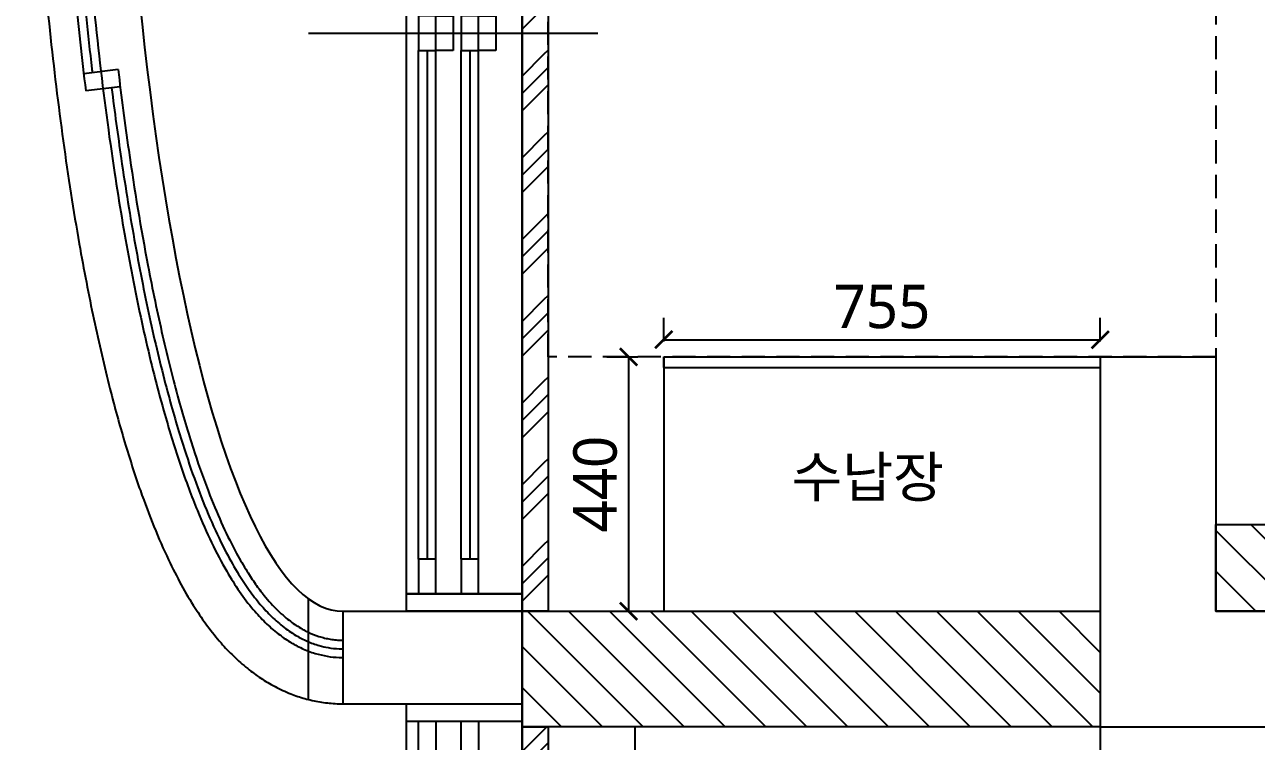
# Model space of a CAD drawing. Header units: inches. Extents: x 47110 to 276445, y 19043 to 183074.
# Drawn here: x 135817 to 137948, y 132114 to 133354 of the extents above; entities that cross this region are included whole.
import ezdxf

# ---------------------------------------------------------------- set-up
doc = ezdxf.new("R2010")
doc.units = ezdxf.units.IN
doc.header["$LTSCALE"] = 50
doc.header["$MEASUREMENT"] = 0
doc.header["$PDSIZE"] = 700.071425
doc.linetypes.add('DH-HID2', pattern=[1.2, 0.8, -0.4])
for name, color, linetype in [('04_FUR', 6, 'Continuous'), ('3.기호.계단선', 30, 'Continuous'), ('FU-FURM', 251, 'DH-HID2'), ('WAL NEW', 3, 'Continuous'), ('도면층2', 2, 'Continuous'), ('도면층4', 4, 'Continuous'), ('도면층5', 5, 'Continuous')]:
    doc.layers.add(name, color=color, linetype=linetype)
doc.layers.add('DIM', color=7, linetype='Continuous', lineweight=15)
doc.layers.add('text', color=7, linetype='Continuous', lineweight=0)
doc.styles.add('N 맑은고딕', font='malgun.ttf')
doc.dimstyles.new('JJ IN 30', dxfattribs={"dimscale": 30, "dimtxt": 2.5, "dimasz": 1, "dimexe": 1.25, "dimexo": 1.5, "dimtad": 1, "dimdec": 6, "dimlunit": 6, "dimtxsty": 'N 맑은고딕', "dimblk": 'ARCHTICK', "dimcen": 2.5, "dimclrd": 256, "dimclre": 256, "dimclrt": 256, "dimadec": 0, "dimazin": 0, "dimtfac": 1, "dimtdec": 6, "dimtix": 1, "dimtmove": 0, "dimatfit": 3, "dimldrblk": 'ARCHTICK', "dimfxl": 1, "dimarcsym": 0})

# ---------------------------------------------------------------- blocks, each defined once
blk = doc.blocks.new('fffsere')
at = {"layer": '도면층2'}
for p, q in [((53146.1, 24648.7), (53146.1, 24008.7)), ((53146.1, 24648.7), (53346.1, 24648.7)), ((53146.1, 24648.7), (53346.1, 24648.7)), ((53346.1, 24648.7), (53346.1, 24208.7)), ((51836.1, 24208.7), (52146.1, 24208.7)), ((51836.1, 24208.7), (51836.1, 24048.7)), ((52146.1, 24208.7), (52146.1, 24048.7)), ((53346.1, 24208.7), (55346.1, 24208.7)), ((51836.1, 24048.7), (52146.1, 24048.7)), ((53146.1, 24008.7), (55346.1, 24008.7))]:
    blk.add_line(p, q, dxfattribs=at)
at = {"layer": '도면층4'}
for p, q in [((51946.1, 24208.7), (51946.1, 27938.7)), ((52146.1, 27938.7), (52146.1, 24208.7)), ((51776.9, 25208.7), (52276.9, 25208.7)), ((51981.9, 25178.7), (51981.9, 24298.7)), ((52055.7, 25178.7), (52055.7, 24298.7)), ((51447.4, 25146), (51387.8, 25138.8)), ((51451, 25116.3), (51391.4, 25109)), ((51776.1, 24230.9), (51776.1, 24056.2)), ((52146.1, 24238.7), (51946.1, 24238.7)), ((51946.1, 24238.7), (52146.1, 24238.7)), ((51836.1, 24208.7), (51836.1, 24048.7)), ((52146.1, 24208.7), (51946.1, 24208.7)), ((51946.1, 24208.7), (52146.1, 24208.7)), ((51946.1, 22258.7), (51946.1, 24048.7)), ((51946.1, 24048.7), (52146.1, 24048.7)), ((52146.1, 24048.7), (52146.1, 22258.7)), ((51946.1, 24018.7), (52146.1, 24018.7))]:
    blk.add_line(p, q, dxfattribs=at)
for points in [[(51996.9, 25238.7), (51966.9, 25238.7), (51966.9, 25178.7), (51996.9, 25178.7)], [(52026.9, 25178.7), (51996.9, 25178.7), (51996.9, 25238.7), (52026.9, 25238.7)], [(52070.7, 25238.7), (52040.7, 25238.7), (52040.7, 25178.7), (52070.7, 25178.7)], [(52100.7, 25178.7), (52070.7, 25178.7), (52070.7, 25238.7), (52100.7, 25238.7)], [(51996.9, 24298.7), (51966.9, 24298.7), (51966.9, 24238.7), (51996.9, 24238.7)], [(52070.7, 24298.7), (52040.7, 24298.7), (52040.7, 24238.7), (52070.7, 24238.7)], [(51996.9, 23958.7), (51966.9, 23958.7), (51966.9, 24018.7), (51996.9, 24018.7)], [(52070.7, 23958.7), (52040.7, 23958.7), (52040.7, 24018.7), (52070.7, 24018.7)]]:
    blk.add_lwpolyline(points, close=True, dxfattribs=at)
blk.add_ellipse((51836.1, 26073.7), major_axis=(0, -1865), ratio=0.209115, start_param=3.141593, end_param=6.283185, dxfattribs=at)
for points, knots in [([(51836.1, 28098.7), (51825.8, 28098.7), (51815.5, 28098), (51795.2, 28095.4), (51785.3, 28093.5), (51765.9, 28088.5), (51756.5, 28085.5), (51738.4, 28078.6), (51729.7, 28074.6), (51713.1, 28066.1), (51705.2, 28061.5), (51690, 28051.8), (51682.8, 28046.6), (51669, 28036), (51662.4, 28030.4), (51649.9, 28019.1), (51643.8, 28013.2), (51632.3, 28001.2), (51626.7, 27995.1), (51616.1, 27982.5), (51610.9, 27976.1), (51598.2, 27959.5), (51591, 27949.2), (51577, 27927.9), (51570.3, 27917), (51557.3, 27894.4), (51551.1, 27882.8), (51538.9, 27858.9), (51533, 27846.6), (51521.5, 27821.3), (51516, 27808.3), (51502.2, 27774.6), (51494.1, 27753.4), (51478.5, 27709.2), (51471, 27686.3), (51456.4, 27638.7), (51449.3, 27614), (51435.5, 27563), (51428.9, 27536.6), (51416, 27482.3), (51409.8, 27454.3), (51394.7, 27382.2), (51386.1, 27337.2), (51370, 27243.9), (51362.4, 27195.6), (51348.2, 27096.1), (51341.6, 27044.9), (51329.5, 26940), (51324, 26886.2), (51314.1, 26776.7), (51309.6, 26720.9), (51301.9, 26607.6), (51298.6, 26550.1), (51291.6, 26403), (51288.8, 26312.7), (51285.8, 26130.9), (51285.7, 26039.6), (51288.2, 25857.7), (51290.8, 25767.1), (51298.8, 25588.7), (51304.1, 25500.7), (51316, 25346.3), (51322.2, 25279), (51336.1, 25147.9), (51343.8, 25084.2), (51360.8, 24961), (51370.1, 24901.6), (51388.1, 24799.6), (51396.5, 24756), (51414.2, 24672.4), (51423.5, 24632.2), (51441.4, 24562), (51449.8, 24531.3), (51467.3, 24472.5), (51476.4, 24444.4), (51493.4, 24395.9), (51501.3, 24375.1), (51517.5, 24335.2), (51525.9, 24316), (51541.7, 24282.8), (51549, 24268.4), (51564.2, 24240.7), (51572.1, 24227.3), (51587.2, 24203.7), (51594.3, 24193.3), (51609.3, 24173.1), (51617.1, 24163.4), (51632.4, 24146), (51639.6, 24138.3), (51654.9, 24123.5), (51663, 24116.3), (51678.7, 24103.8), (51686.1, 24098.3), (51701.9, 24087.8), (51710.1, 24082.9), (51727.4, 24073.8), (51736.5, 24069.6), (51753.9, 24062.8), (51762, 24060.1), (51778.7, 24055.4), (51787.3, 24053.5), (51804.8, 24050.5), (51813.7, 24049.5), (51827.1, 24048.8), (51831.6, 24048.7), (51836.1, 24048.7)], [3.141593, 3.141593, 3.141593, 3.141593, 3.168318, 3.168318, 3.195044, 3.195044, 3.221769, 3.221769, 3.248494, 3.248494, 3.27522, 3.27522, 3.301945, 3.301945, 3.328671, 3.328671, 3.355396, 3.355396, 3.382122, 3.382122, 3.408847, 3.408847, 3.449894, 3.449894, 3.49094, 3.49094, 3.531987, 3.531987, 3.573034, 3.573034, 3.61408, 3.61408, 3.676622, 3.676622, 3.739165, 3.739165, 3.801707, 3.801707, 3.864249, 3.864249, 3.926792, 3.926792, 4.020706, 4.020706, 4.114621, 4.114621, 4.208536, 4.208536, 4.30245, 4.30245, 4.396365, 4.396365, 4.49028, 4.49028, 4.634291, 4.634291, 4.778302, 4.778302, 4.922313, 4.922313, 5.066325, 5.066325, 5.181637, 5.181637, 5.296949, 5.296949, 5.41226, 5.41226, 5.503569, 5.503569, 5.594878, 5.594878, 5.670836, 5.670836, 5.746794, 5.746794, 5.807886, 5.807886, 5.868978, 5.868978, 5.918382, 5.918382, 5.967786, 5.967786, 6.008559, 6.008559, 6.049333, 6.049333, 6.083253, 6.083253, 6.117174, 6.117174, 6.145316, 6.145316, 6.173458, 6.173458, 6.2016, 6.2016, 6.224938, 6.224938, 6.248275, 6.248275, 6.271612, 6.271612, 6.283185, 6.283185, 6.283185, 6.283185]), ([(51402.7, 27006.7), (51400.9, 26991.8), (51399.2, 26976.7), (51389.9, 26893.3), (51383.2, 26822.9), (51371.1, 26672.8), (51365.9, 26592.9), (51357.8, 26430.5), (51354.9, 26348), (51351.3, 26182), (51350.7, 26098.5), (51351.8, 25931.7), (51353.5, 25848.5), (51359.2, 25683.8), (51363.2, 25602.4), (51372.4, 25457.4), (51377.3, 25393.3), (51388.6, 25268), (51394.9, 25206.8), (51402.2, 25145), (51402.4, 25142.8), (51402.7, 25140.6)], [4.195377, 4.195377, 4.195377, 4.195377, 4.222598, 4.222598, 4.345169, 4.345169, 4.477941, 4.477941, 4.610712, 4.610712, 4.743484, 4.743484, 4.876255, 4.876255, 5.009026, 5.009026, 5.117207, 5.117207, 5.225387, 5.225387, 5.229401, 5.229401, 5.229401, 5.229401]), ([(51447.4, 25146), (51453, 25098.4), (51459.1, 25051.8), (51475.7, 24936.9), (51486.8, 24870.4), (51506.9, 24765.2), (51515.4, 24724.4), (51533.2, 24646.8), (51542.4, 24609.9), (51560.9, 24542.8), (51570.1, 24512.3), (51588.2, 24457.2), (51597.1, 24432.4), (51613.6, 24390.5), (51621.1, 24372.8), (51636.4, 24339.3), (51644.2, 24323.6), (51658.2, 24298), (51664.2, 24287.6), (51675.2, 24270.2), (51680, 24262.9), (51689.9, 24248.9), (51695, 24242.2), (51703.9, 24231.3), (51707.7, 24226.8), (51715.5, 24218.3), (51719.4, 24214.2), (51727.4, 24206.4), (51731.5, 24202.6), (51742.1, 24193.7), (51748.6, 24188.8), (51762.2, 24179.9), (51769.2, 24175.9), (51782.4, 24169.6), (51788.5, 24167.2), (51798, 24164.2), (51801.2, 24163.3), (51807.8, 24161.7), (51811.1, 24161), (51817.7, 24159.9), (51821.1, 24159.5), (51827.6, 24158.9), (51830.7, 24158.7), (51834.6, 24158.7), (51835.3, 24158.7), (51836.1, 24158.7)], [5.229334, 5.229334, 5.229334, 5.229334, 5.316844, 5.316844, 5.451769, 5.451769, 5.542972, 5.542972, 5.633865, 5.633865, 5.717545, 5.717545, 5.794034, 5.794034, 5.8552, 5.8552, 5.916366, 5.916366, 5.961428, 5.961428, 5.996458, 5.996458, 6.031489, 6.031489, 6.056961, 6.056961, 6.082434, 6.082434, 6.107906, 6.107906, 6.146411, 6.146411, 6.184916, 6.184916, 6.216404, 6.216404, 6.232502, 6.232502, 6.248601, 6.248601, 6.2647, 6.2647, 6.279716, 6.279716, 6.283185, 6.283185, 6.283185, 6.283185]), ([(51436.1, 25114.5), (51441.3, 25072.8), (51446.8, 25032), (51460.2, 24940.8), (51468.3, 24890.9), (51485.3, 24796.7), (51494.2, 24752.2), (51512.8, 24667.3), (51522.6, 24626.9), (51541.3, 24556.7), (51550.1, 24526.4), (51566.7, 24474.1), (51574.3, 24451.7), (51590, 24409.1), (51598, 24388.9), (51614.5, 24350.7), (51622.9, 24332.6), (51638.7, 24302), (51645.9, 24289.1), (51659.3, 24267.1), (51665.4, 24257.7), (51677.8, 24240), (51684.2, 24231.5), (51697.2, 24215.9), (51703.8, 24208.7), (51717.4, 24195.1), (51724.5, 24188.7), (51739.2, 24177), (51746.9, 24171.7), (51761.3, 24163.2), (51767.8, 24159.8), (51781.2, 24153.9), (51788.1, 24151.4), (51800.4, 24148), (51805.6, 24146.8), (51817, 24144.8), (51823.3, 24144.1), (51831.7, 24143.7), (51833.9, 24143.7), (51836.1, 24143.7)], [5.247621, 5.247621, 5.247621, 5.247621, 5.324675, 5.324675, 5.424788, 5.424788, 5.521763, 5.521763, 5.618738, 5.618738, 5.699752, 5.699752, 5.76575, 5.76575, 5.831749, 5.831749, 5.897747, 5.897747, 5.951128, 5.951128, 5.993839, 5.993839, 6.036549, 6.036549, 6.077683, 6.077683, 6.118817, 6.118817, 6.15995, 6.15995, 6.191936, 6.191936, 6.223923, 6.223923, 6.247082, 6.247082, 6.273818, 6.273818, 6.283185, 6.283185, 6.283185, 6.283185])]:
    blk.add_open_spline(points, degree=3, knots=knots, dxfattribs=at)
at = {"layer": '도면층5'}
for p, q in [((51966.9, 24298.7), (51966.9, 25178.7)), ((51996.9, 24298.7), (51996.9, 25178.7)), ((52040.7, 24298.7), (52040.7, 25178.7)), ((52070.7, 24298.7), (52070.7, 25178.7))]:
    blk.add_line(p, q, dxfattribs=at)
for points, knots in [([(51836.1, 28018.7), (51827.9, 28018.7), (51819.7, 28018.1), (51803.7, 28015.6), (51795.8, 28013.8), (51780.4, 28009.1), (51773, 28006.3), (51758.6, 27999.7), (51751.7, 27996), (51738.4, 27987.9), (51732, 27983.5), (51719.7, 27974.1), (51713.8, 27969.1), (51702.4, 27958.6), (51696.8, 27953), (51686.1, 27941.5), (51680.9, 27935.4), (51668.2, 27919.7), (51660.9, 27909.6), (51646.7, 27888.5), (51639.8, 27877.3), (51626.4, 27853.9), (51619.8, 27841.7), (51607.1, 27816), (51600.8, 27802.7), (51588.6, 27774.8), (51582.6, 27760.2), (51567.4, 27721.1), (51558.4, 27695.7), (51540.8, 27642), (51532.4, 27613.7), (51515.9, 27554.5), (51508, 27523.5), (51492.7, 27458.9), (51485.3, 27425.4), (51471.1, 27355.8), (51464.4, 27319.8), (51448.8, 27230.6), (51440.3, 27176.3), (51424.6, 27063.8), (51417.4, 27005.6), (51404.3, 26886), (51398.5, 26824.5), (51388.2, 26699.2), (51383.7, 26635.2), (51376.3, 26505.4), (51373.3, 26439.5), (51368.8, 26306.8), (51367.3, 26239.8), (51365.6, 26078.6), (51366, 25984.1), (51369.9, 25796.5), (51373.2, 25703.4), (51382.2, 25535.1), (51387.2, 25459.5), (51399.4, 25311.7), (51406.4, 25239.6), (51422.4, 25100), (51431.3, 25032.6), (51449.1, 24915), (51457.7, 24864), (51476, 24766.2), (51485.7, 24719.5), (51506.1, 24630.7), (51516.9, 24588.7), (51536.9, 24518.3), (51545.9, 24489.1), (51564.7, 24433.7), (51574.4, 24407.6), (51592.4, 24363.5), (51600.6, 24345), (51617.5, 24310), (51626.2, 24293.5), (51642.4, 24265.7), (51649.8, 24254), (51665, 24231.9), (51672.9, 24221.5), (51687.9, 24203.8), (51694.7, 24196.4), (51709.1, 24182.3), (51716.6, 24175.7), (51730.8, 24164.7), (51737.3, 24160.1), (51751, 24151.7), (51758.1, 24147.9), (51772.9, 24141.1), (51780.5, 24138.2), (51795.1, 24133.8), (51801.8, 24132.2), (51815.6, 24129.8), (51822.5, 24129.1), (51831.7, 24128.7), (51833.9, 24128.7), (51836.1, 24128.7)], [3.141593, 3.141593, 3.141593, 3.141593, 3.173311, 3.173311, 3.20503, 3.20503, 3.236748, 3.236748, 3.268467, 3.268467, 3.300186, 3.300186, 3.331904, 3.331904, 3.363623, 3.363623, 3.395341, 3.395341, 3.443287, 3.443287, 3.491233, 3.491233, 3.539178, 3.539178, 3.587124, 3.587124, 3.63507, 3.63507, 3.711402, 3.711402, 3.787733, 3.787733, 3.864065, 3.864065, 3.940397, 3.940397, 4.016729, 4.016729, 4.123898, 4.123898, 4.231068, 4.231068, 4.338237, 4.338237, 4.445407, 4.445407, 4.552576, 4.552576, 4.659745, 4.659745, 4.809975, 4.809975, 4.960205, 4.960205, 5.086499, 5.086499, 5.212792, 5.212792, 5.339086, 5.339086, 5.44248, 5.44248, 5.545875, 5.545875, 5.649269, 5.649269, 5.72978, 5.72978, 5.810291, 5.810291, 5.874476, 5.874476, 5.93866, 5.93866, 5.989571, 5.989571, 6.040481, 6.040481, 6.081352, 6.081352, 6.122223, 6.122223, 6.154904, 6.154904, 6.187585, 6.187585, 6.220266, 6.220266, 6.247514, 6.247514, 6.274762, 6.274762, 6.283185, 6.283185, 6.283185, 6.283185]), ([(51391.4, 27038.3), (51385.5, 26990.2), (51379.9, 26940.8), (51369.6, 26838), (51364.9, 26784.4), (51355, 26656.4), (51350.2, 26581.1), (51342.1, 26416), (51339.1, 26325.7), (51335.9, 26144.1), (51335.6, 26052.7), (51337.9, 25870.8), (51340.4, 25780.2), (51347.3, 25620.2), (51351.2, 25550.4), (51360.7, 25413.3), (51366.2, 25345.9), (51378.2, 25221.8), (51384.5, 25164.6), (51391.4, 25109)], [4.177227, 4.177227, 4.177227, 4.177227, 4.265627, 4.265627, 4.357633, 4.357633, 4.482099, 4.482099, 4.626907, 4.626907, 4.771716, 4.771716, 4.916524, 4.916524, 5.031032, 5.031032, 5.14554, 5.14554, 5.247551, 5.247551, 5.247551, 5.247551])]:
    blk.add_open_spline(points, degree=3, knots=knots, dxfattribs=at)
blk = doc.blocks.new('_ArchTick')
at = {"color": 0, "linetype": 'ByBlock', "const_width": 0.15}
blk.add_lwpolyline([(-0.5, -0.5), (0.5, 0.5)], dxfattribs=at)
blk = doc.blocks.new('*D412')
at = {"layer": 'Defpoints', "color": 0, "transparency": 16777216}
for p in [(137677.5, 132809.3), (136922.5, 132761.3), (137677.5, 132761.3)]:
    blk.add_point(p, dxfattribs=at)
at = {"layer": 'DIM', "lineweight": -2, "transparency": 16777216}
for p, q in [((136922.5, 132806.3), (136922.5, 132846.8)), ((137677.5, 132806.3), (137677.5, 132846.8)), ((136922.5, 132809.3), (137677.5, 132809.3))]:
    blk.add_line(p, q, dxfattribs=at)
at = {"layer": 'DIM', "lineweight": -2, "transparency": 16777216, "xscale": 30, "yscale": 30, "zscale": 30, "rotation": 180}
blk.add_blockref('_ArchTick', (136922.5, 132809.3), dxfattribs=at)
at = {"layer": 'DIM', "lineweight": -2, "transparency": 16777216, "xscale": 30, "yscale": 30, "zscale": 30}
blk.add_blockref('_ArchTick', (137677.5, 132809.3), dxfattribs=at)
at = {"layer": 'DIM', "transparency": 16777216, "insert": (137300, 132866.2), "char_height": 75, "attachment_point": 5, "style": 'N 맑은고딕'}
blk.add_mtext('755', dxfattribs=at)
blk = doc.blocks.new('*D413')
at = {"layer": 'Defpoints', "color": 0, "transparency": 16777216}
for p in [(136922.5, 132779.3), (136861.7, 132339.3), (136922.5, 132339.3)]:
    blk.add_point(p, dxfattribs=at)
at = {"layer": 'DIM', "lineweight": -2, "transparency": 16777216}
for p, q in [((136877.5, 132779.3), (136824.2, 132779.3)), ((136861.7, 132779.3), (136861.7, 132339.3)), ((136877.5, 132339.3), (136824.2, 132339.3))]:
    blk.add_line(p, q, dxfattribs=at)
at = {"layer": 'DIM', "lineweight": -2, "transparency": 16777216, "xscale": 30, "yscale": 30, "zscale": 30}
for p, rotation in [((136861.7, 132779.3), 90), ((136861.7, 132339.3), 270)]:
    blk.add_blockref('_ArchTick', p, dxfattribs=dict(at, rotation=rotation))
at = {"layer": 'DIM', "transparency": 16777216, "insert": (136804.2, 132559.3), "char_height": 75, "attachment_point": 5, "rotation": 90, "style": 'N 맑은고딕'}
blk.add_mtext('440', dxfattribs=at)

msp = doc.modelspace()

# ---------------------------------------------------------------- hatches: boundary and pattern name
at = {"layer": '3.기호.계단선'}
h = msp.add_hatch(dxfattribs=at)
h.set_pattern_fill('GOST_GROUND', color=256, scale=10)
h.set_pattern_definition([(45, (84531.4, 108130.67), (141.42136, 0), [200]), (45, (84561.4, 108130.67), (141.42136, 0), [200]), (45, (84591.4, 108130.67), (141.42136, 0), [200])])
h.paths.add_polyline_path([(136677.4644833, 136094.3407211), (136722.4644833, 136094.3407211), (136722.4644833, 132339.3407211), (136677.4644833, 132339.3407211)])
h = msp.add_hatch(dxfattribs=at)
h.set_pattern_fill('GOST_GROUND', color=256, scale=10)
h.set_pattern_definition([(45, (84531.4, 105830.67), (141.42136, 0), [200]), (45, (84561.4, 105830.67), (141.42136, 0), [200]), (45, (84591.4, 105830.67), (141.42136, 0), [200])])
h.paths.add_polyline_path([(136677.4644833, 132139.3407211), (136722.4644833, 132139.3407211), (136722.4644833, 130039.3407211), (136677.4644833, 130039.3407211)])
at = {"layer": 'WAL NEW'}
h = msp.add_hatch(dxfattribs=at)
h.set_pattern_fill('_USER', color=256, scale=50, angle=-45, pattern_type=0)
h.set_pattern_definition([(315, (89676.937, 108130.665), (35.35534, 35.35534), [])])
h.paths.add_polyline_path([(139877.4644833, 132339.3407211), (137877.4644833, 132339.3407211), (137877.4644833, 132489.3407211), (139877.4644833, 132489.3407211)])
h.paths.add_polyline_path([(139277.4644833, 132389.3407211), (138477.4644833, 132389.3407211), (138477.4644833, 132489.3407211), (139277.4644833, 132489.3407211)], flags=16)
h = msp.add_hatch(dxfattribs=at)
h.set_pattern_fill('_USER', color=256, scale=50, angle=-45, pattern_type=0)
h.set_pattern_definition([(315, (51805.94, 28988.675), (35.355339, 35.355339), [])])
h.paths.add_polyline_path([(137677.4644833, 132339.3407211), (136677.4644833, 132339.3407211), (136677.4644833, 132179.3407211), (136677.4644833, 132139.3407211), (136722.4644833, 132139.3407211), (137677.4644833, 132139.3407211)])

# ---------------------------------------------------------------- linework, layer by layer
at = {"layer": '04_FUR'}
for p, q in [((136922.4644833, 132779.3407211), (137677.4644833, 132779.3407211)), ((136922.4644833, 132779.3407211), (136922.4644833, 132761.3407211)), ((136922.4644833, 132761.3407211), (137677.4644833, 132761.3407211)), ((136922.4644833, 132761.3407211), (136922.4644833, 132339.3407211))]:
    msp.add_line(p, q, dxfattribs=at)
at = {"layer": '3.기호.계단선'}
for points in [[(136677.4644833, 136094.3407211), (136722.4644833, 136094.3407211), (136722.4644833, 132339.3407211), (136677.4644833, 132339.3407211), (136677.4644833, 136094.3407211)], [(136677.4644833, 132139.3407211), (136722.4644833, 132139.3407211), (136722.4644833, 130039.3407211), (136677.4644833, 130039.3407211), (136677.4644833, 132139.3407211)]]:
    msp.add_lwpolyline(points, dxfattribs=at)
at = {"layer": 'FU-FURM'}
for p, q in [((136872.4644833, 132139.3407211), (136872.4644833, 130039.3407211)), ((137677.4644833, 132139.3407211), (137677.4644833, 130039.3407211))]:
    msp.add_line(p, q, dxfattribs=at)
msp.add_lwpolyline([(136722.4644833, 136094.3407211), (137877.4644833, 136094.3407211), (137877.4644833, 132779.3407211), (136722.4644833, 132779.3407211)], close=True, dxfattribs=at)
msp.add_lwpolyline([(136922.4644833, 132761.3407211), (136922.4644833, 132779.3407211)], dxfattribs=at)
at = {"layer": 'WAL NEW'}
for points in [[(139877.4644833, 132339.3407211), (137877.4644833, 132339.3407211), (137877.4644833, 132489.3407211), (139877.4644833, 132489.3407211)], [(137677.4644833, 132139.3407211), (136677.4644833, 132139.3407211), (136677.4644833, 132339.3407211), (137677.4644833, 132339.3407211)]]:
    msp.add_lwpolyline(points, close=True, dxfattribs=at)

# ---------------------------------------------------------------- block references
msp.add_blockref('fffsere', (84531.4049133, 108130.6654167))

# ---------------------------------------------------------------- texts
at = {"layer": 'text', "insert": (137143.5502493, 132606.8654627), "char_height": 70, "attachment_point": 1, "style": 'N 맑은고딕'}
msp.add_mtext_dynamic_manual_height_columns('수납장', width=1069.940426943, gutter_width=500, heights=[0], dxfattribs=at)

# ---------------------------------------------------------------- dimensions: what is measured, and where the dimension line sits
at = {"layer": 'DIM'}
dim = msp.add_linear_dim(base=(137677.4644832558, 132809.3407211352), p1=(136922.4644832558, 132761.3407211352), p2=(137677.4644832558, 132761.3407211352), dimstyle='JJ IN 30', dxfattribs=at)
dim.commit()
dim.dimension.update_dxf_attribs({"geometry": '*D412', "text_midpoint": (137299.9644832558, 132866.2276097221)})
dim = msp.add_linear_dim(base=(136861.7155829, 132339.3407211), p1=(136922.4644833, 132779.3407211), p2=(136922.4644833, 132339.3407211), angle=90, dimstyle='JJ IN 30', dxfattribs=at)
dim.commit()
dim.dimension.update_dxf_attribs({"geometry": '*D413', "text_midpoint": (136804.2172813, 132559.3407211)})

doc.saveas('drawing.dxf')
